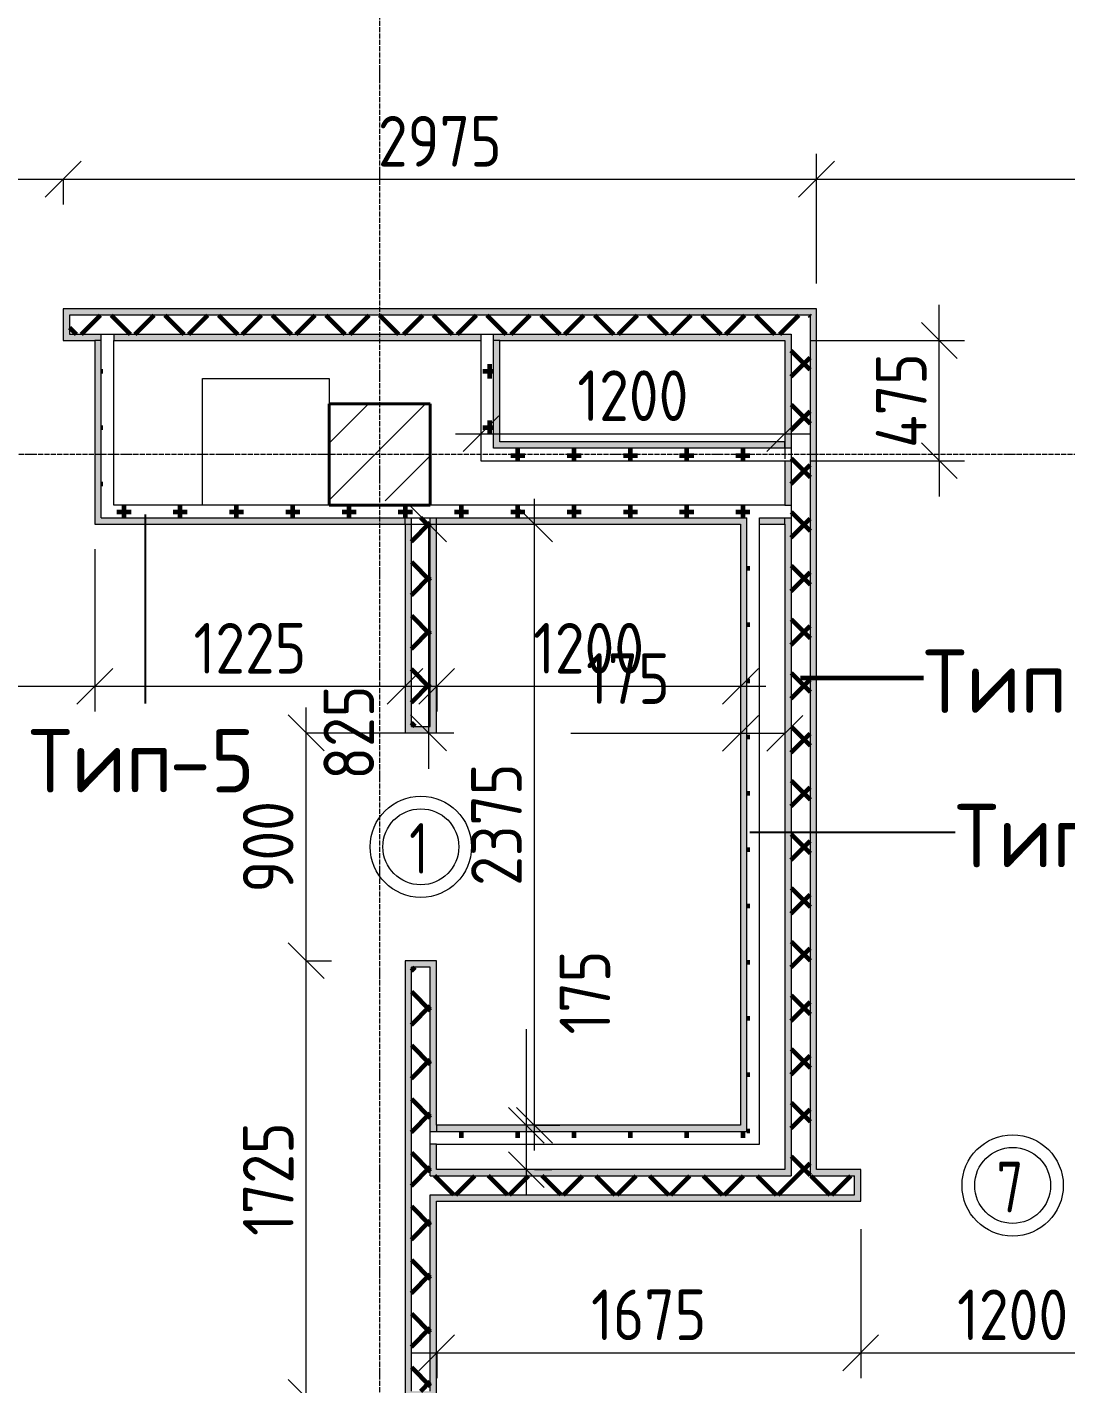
# Model space of a CAD drawing. Header units: millimetres. Extents: x -60946 to 138510, y -262288 to 24501.
# Drawn here: x 54217 to 58320, y -155264 to -149905 of the extents above; entities that cross this region are included whole.
import ezdxf

# ---------------------------------------------------------------- set-up
doc = ezdxf.new("R2010")
doc.units = ezdxf.units.MM
doc.linetypes.add('ADSK_Линия сетки', pattern=[25, 20, -2.5, 0, -2.5])
for name, color, linetype, lineweight in [('2)Тип-2', 3, 'Continuous', 60), ('2)Тип-5', 1, 'Continuous', 60), ('Марки дверей', 7, 'Continuous', 20), ('Несущие колонны', 7, 'Continuous', 18), ('Оси', 7, 'Continuous', 9), ('Перекрытие', 7, 'Continuous', 18), ('Размеры', 7, 'Continuous', 9), ('Стены внутренние', 7, 'Continuous', 18), ('Стены штриховка', 7, 'Continuous', 9)]:
    doc.layers.add(name, color=color, linetype=linetype, lineweight=lineweight)
doc.styles.add('GOST Common_3', font='', dxfattribs={"width": 0.9, "height": 200})
doc.styles.add('GOST Common_4', font='', dxfattribs={"height": 250})
doc.styles.add('GOST Common_B', font='', dxfattribs={"width": 0.8, "height": 200})
doc.styles.get('GOST Common_3').set_extended_font_data('GOST Common')
doc.styles.get('GOST Common_4').set_extended_font_data('GOST Common')
doc.styles.get('GOST Common_B').set_extended_font_data('GOST Common', bold=True)
doc.dimstyles.new('ADSK_Основной_2_0', dxfattribs={"dimscale": 304.8, "dimtxt": 201.142999, "dimasz": 0.463911, "dimexe": 0.328084, "dimexo": 0.328084, "dimgap": 0.164042, "dimtad": 1, "dimdec": 3, "dimrnd": 0.001, "dimdsep": 46, "dimtxsty": 'GOST Common_3', "dimblk1": 'OBLIQUE', "dimblk2": 'OBLIQUE', "dimsah": 1, "dimcen": 0.09, "dimdle": 0.328084, "dimazin": 2, "dimtfac": 1, "dimtdec": 4, "dimtix": 1, "dimtmove": 0, "dimatfit": 3, "dimfxl": 1, "dimtvp": 1, "dimtolj": 1, "dimtzin": 0, "dimlwd": 20, "dimlwe": 20, "dimarcsym": 2})
doc.dimstyles.new('ADSK_Основной_2_0_1', dxfattribs={"dimscale": 304.8, "dimtxt": 201.142999, "dimasz": 0.463911, "dimexe": 0.328084, "dimexo": 0.328084, "dimgap": 0.164042, "dimtad": 1, "dimdec": 3, "dimrnd": 0.001, "dimdsep": 46, "dimtxsty": 'GOST Common_3', "dimblk1": 'OBLIQUE', "dimblk2": 'OBLIQUE', "dimsah": 1, "dimcen": 0.09, "dimdle": 0.328084, "dimazin": 2, "dimtfac": 1, "dimtdec": 4, "dimtix": 1, "dimtmove": 1, "dimatfit": 3, "dimfxl": 1, "dimtvp": 1, "dimtolj": 1, "dimtzin": 0, "dimlwd": 20, "dimlwe": 20, "dimarcsym": 2})
doc.dimstyles.new('ADSK_Основной_2_0_2', dxfattribs={"dimscale": 304.8, "dimtxt": 201.142999, "dimasz": 0.463911, "dimexe": 0.328084, "dimexo": 0.328084, "dimgap": 0.164042, "dimtad": 1, "dimdec": 3, "dimrnd": 0.001, "dimdsep": 46, "dimtxsty": 'GOST Common_3', "dimblk1": 'OBLIQUE', "dimblk2": 'OBLIQUE', "dimsah": 1, "dimcen": 0.09, "dimdle": 0.328084, "dimazin": 2, "dimtfac": 1, "dimtdec": 4, "dimtix": 1, "dimtmove": 0, "dimatfit": 3, "dimfxl": 1, "dimtvp": 1, "dimtolj": 1, "dimtzin": 0, "dimlwd": 20, "dimlwe": 20, "dimarcsym": 2})
pattern_1 = [(45, (9.36, -150597.75), (-106.066, 106.066), []), (135, (9.36, -150597.75), (-106.066, -106.066), [])]
pattern_2 = [(0, (9.36, -150597.75), (111.125, 111.125), [55.562, -166.687]), (90, (37.14, -150625.53), (-111.125, 111.125), [55.562, -166.687])]

# ---------------------------------------------------------------- blocks, each defined once
blk = doc.blocks.new('ADSK_КолоннаЖБ_Прямоугольная - 400x400 мм-1807143-Кладочный план 3-го этажа')
at = {"layer": 'Несущие колонны', "lineweight": 40}
for p, q in [((-200, 200), (200, 200)), ((-200, -200), (-200, 200)), ((200, 200), (200, -200)), ((200, -200), (-200, -200))]:
    blk.add_line(p, q, dxfattribs=at)
blk = doc.blocks.new('_Oblique')
at = {"color": 0, "linetype": 'ByBlock', "lineweight": -2}
blk.add_line((-0.5, -0.5), (0.5, 0.5), dxfattribs=at)
blk = doc.blocks.new('*D5101')
at = {"layer": 'Defpoints', "color": 0, "transparency": 16777216}
for p in [(55219, -155317.8), (55319, -155317.8), (55219, -156317.8)]:
    blk.add_point(p, dxfattribs=at)
at = {"layer": 'Размеры', "color": 0, "lineweight": 20, "transparency": 16777216}
for p, q in [((55319, -156417.8), (55319, -155217.8)), ((55319, -155317.8), (55419, -155317.8)), ((55319, -156317.8), (55419, -156317.8))]:
    blk.add_line(p, q, dxfattribs=at)
at = {"layer": 'Размеры', "color": 0, "lineweight": 20, "transparency": 16777216, "xscale": 141.4, "yscale": 141.4, "zscale": 141.4}
for p, rotation in [((55319, -155317.8), 90), ((55319, -156317.8), 270)]:
    blk.add_blockref('_Oblique', p, dxfattribs=dict(at, rotation=rotation))
at = {"layer": 'Размеры', "color": 0, "lineweight": 9, "transparency": 16777216, "insert": (55169, -155817.8), "char_height": 200, "width": 560.473, "attachment_point": 5, "rotation": 90, "style": 'GOST Common_3'}
blk.add_mtext('\\A1;1000', dxfattribs=at)
blk = doc.blocks.new('*D5102')
at = {"layer": 'Defpoints', "color": 0, "transparency": 16777216}
for p in [(55219, -153592.8), (55319, -153592.8), (55219, -155317.8)]:
    blk.add_point(p, dxfattribs=at)
at = {"layer": 'Размеры', "color": 0, "lineweight": 20, "transparency": 16777216}
for p, q in [((55319, -155417.8), (55319, -153492.8)), ((55319, -153592.8), (55419, -153592.8)), ((55319, -155317.8), (55419, -155317.8))]:
    blk.add_line(p, q, dxfattribs=at)
at = {"layer": 'Размеры', "color": 0, "lineweight": 20, "transparency": 16777216, "xscale": 141.4, "yscale": 141.4, "zscale": 141.4}
for p, rotation in [((55319, -153592.8), 90), ((55319, -155317.8), 270)]:
    blk.add_blockref('_Oblique', p, dxfattribs=dict(at, rotation=rotation))
at = {"layer": 'Размеры', "color": 0, "lineweight": 9, "transparency": 16777216, "insert": (55169, -154455.3), "char_height": 200, "width": 560.473, "attachment_point": 5, "rotation": 90, "style": 'GOST Common_3'}
blk.add_mtext('\\A1;1725', dxfattribs=at)
blk = doc.blocks.new('*D5103')
at = {"layer": 'Defpoints', "color": 0, "transparency": 16777216}
for p in [(55219, -152692.8), (55319, -152692.8), (55219, -153592.8)]:
    blk.add_point(p, dxfattribs=at)
at = {"layer": 'Размеры', "color": 0, "lineweight": 20, "transparency": 16777216}
for p, q in [((55319, -153692.8), (55319, -152592.8)), ((55319, -152692.8), (55419, -152692.8)), ((55319, -153592.8), (55419, -153592.8))]:
    blk.add_line(p, q, dxfattribs=at)
at = {"layer": 'Размеры', "color": 0, "lineweight": 20, "transparency": 16777216, "xscale": 141.4, "yscale": 141.4, "zscale": 141.4}
for p, rotation in [((55319, -152692.8), 90), ((55319, -153592.8), 270)]:
    blk.add_blockref('_Oblique', p, dxfattribs=dict(at, rotation=rotation))
at = {"layer": 'Размеры', "color": 0, "lineweight": 9, "transparency": 16777216, "insert": (55169, -153142.8), "char_height": 200, "width": 454.106, "attachment_point": 5, "rotation": 90, "style": 'GOST Common_3'}
blk.add_mtext('\\A1;900', dxfattribs=at)
blk = doc.blocks.new('*D5104')
at = {"layer": 'Defpoints', "color": 0, "transparency": 16777216}
for p in [(55219, -151867.8), (55802.3, -151867.8), (55219, -152692.8)]:
    blk.add_point(p, dxfattribs=at)
at = {"layer": 'Размеры', "color": 0, "lineweight": 20, "transparency": 16777216}
for p, q in [((55319, -151867.8), (55902.3, -151867.8)), ((55802.3, -151867.8), (55802.3, -152792.8)), ((55319, -152692.8), (55902.3, -152692.8)), ((55802.3, -152692.8), (55802.3, -152834.2))]:
    blk.add_line(p, q, dxfattribs=at)
at = {"layer": 'Размеры', "color": 0, "lineweight": 20, "transparency": 16777216, "xscale": 141.4, "yscale": 141.4, "zscale": 141.4}
for p, rotation in [((55802.3, -151867.8), 90), ((55802.3, -152692.8), 270)]:
    blk.add_blockref('_Oblique', p, dxfattribs=dict(at, rotation=rotation))
at = {"layer": 'Размеры', "color": 0, "lineweight": 9, "transparency": 16777216, "insert": (55387.5, -152877.9), "char_height": 200, "width": 454.106, "attachment_point": 1, "rotation": 90, "line_spacing_factor": 1.022761, "style": 'GOST Common_3'}
blk.add_mtext('\\A1;825', dxfattribs=at)
blk = doc.blocks.new('*D5685')
at = {"layer": 'Defpoints', "color": 0, "transparency": 16777216}
for p in [(53159.4, -150406), (54359.4, -150406), (54359.4, -150505.9)]:
    blk.add_point(p, dxfattribs=at)
at = {"layer": 'Размеры', "color": 0, "lineweight": 20, "transparency": 16777216}
for p, q in [((53059.4, -150505.9), (54459.4, -150505.9)), ((53159.4, -150506), (53159.4, -150605.9)), ((54359.4, -150506), (54359.4, -150605.9))]:
    blk.add_line(p, q, dxfattribs=at)
at = {"layer": 'Размеры', "color": 0, "lineweight": 20, "transparency": 16777216, "xscale": 141.4, "yscale": 141.4, "zscale": 141.4, "rotation": 180}
blk.add_blockref('_Oblique', (53159.4, -150505.9), dxfattribs=at)
at = {"layer": 'Размеры', "color": 0, "lineweight": 20, "transparency": 16777216, "xscale": 141.4, "yscale": 141.4, "zscale": 141.4}
blk.add_blockref('_Oblique', (54359.4, -150505.9), dxfattribs=at)
at = {"layer": 'Размеры', "color": 0, "lineweight": 9, "transparency": 16777216, "insert": (53759.4, -150355.9), "char_height": 200, "width": 560.473, "attachment_point": 5, "style": 'GOST Common_3'}
blk.add_mtext('\\A1;1200', dxfattribs=at)
blk = doc.blocks.new('*D5686')
at = {"layer": 'Defpoints', "color": 0, "transparency": 16777216}
for p in [(54359.4, -150406), (57334.4, -150505.9), (57334.4, -151017.8)]:
    blk.add_point(p, dxfattribs=at)
at = {"layer": 'Размеры', "color": 0, "lineweight": 20, "transparency": 16777216}
for p, q in [((57334.4, -150917.8), (57334.4, -150405.9)), ((54259.4, -150505.9), (57434.4, -150505.9)), ((54359.4, -150506), (54359.4, -150605.9))]:
    blk.add_line(p, q, dxfattribs=at)
at = {"layer": 'Размеры', "color": 0, "lineweight": 20, "transparency": 16777216, "xscale": 141.4, "yscale": 141.4, "zscale": 141.4, "rotation": 180}
blk.add_blockref('_Oblique', (54359.4, -150505.9), dxfattribs=at)
at = {"layer": 'Размеры', "color": 0, "lineweight": 20, "transparency": 16777216, "xscale": 141.4, "yscale": 141.4, "zscale": 141.4}
blk.add_blockref('_Oblique', (57334.4, -150505.9), dxfattribs=at)
at = {"layer": 'Размеры', "color": 0, "lineweight": 9, "transparency": 16777216, "insert": (55846.9, -150355.9), "char_height": 200, "width": 605.475, "attachment_point": 5, "style": 'GOST Common_3'}
blk.add_mtext('\\A1;2975', dxfattribs=at)
blk = doc.blocks.new('*D5687')
at = {"layer": 'Defpoints', "color": 0, "transparency": 16777216}
for p in [(61559.4, -150406), (61559.4, -150505.9), (57334.4, -151017.8)]:
    blk.add_point(p, dxfattribs=at)
at = {"layer": 'Размеры', "color": 0, "lineweight": 20, "transparency": 16777216}
for p, q in [((57334.4, -150917.8), (57334.4, -150405.9)), ((57234.4, -150505.9), (61659.4, -150505.9)), ((61559.4, -150506), (61559.4, -150605.9))]:
    blk.add_line(p, q, dxfattribs=at)
at = {"layer": 'Размеры', "color": 0, "lineweight": 20, "transparency": 16777216, "xscale": 141.4, "yscale": 141.4, "zscale": 141.4, "rotation": 180}
blk.add_blockref('_Oblique', (57334.4, -150505.9), dxfattribs=at)
at = {"layer": 'Размеры', "color": 0, "lineweight": 20, "transparency": 16777216, "xscale": 141.4, "yscale": 141.4, "zscale": 141.4}
blk.add_blockref('_Oblique', (61559.4, -150505.9), dxfattribs=at)
at = {"layer": 'Размеры', "color": 0, "lineweight": 9, "transparency": 16777216, "insert": (59446.9, -150355.9), "char_height": 200, "width": 625.93, "attachment_point": 5, "style": 'GOST Common_3'}
blk.add_mtext('\\A1;4225', dxfattribs=at)
blk = doc.blocks.new('*D5434')
at = {"layer": 'Defpoints', "color": 0, "transparency": 16777216}
for p in [(57509.4, -154552.8), (55834.4, -155041.4), (57509.4, -155141.4)]:
    blk.add_point(p, dxfattribs=at)
at = {"layer": 'Размеры', "color": 0, "lineweight": 20, "transparency": 16777216}
for p, q in [((57509.4, -154652.8), (57509.4, -155241.4)), ((55734.4, -155141.4), (57609.4, -155141.4)), ((55834.4, -155141.4), (55834.4, -155241.4))]:
    blk.add_line(p, q, dxfattribs=at)
at = {"layer": 'Размеры', "color": 0, "lineweight": 20, "transparency": 16777216, "xscale": 141.4, "yscale": 141.4, "zscale": 141.4, "rotation": 180}
blk.add_blockref('_Oblique', (55834.4, -155141.4), dxfattribs=at)
at = {"layer": 'Размеры', "color": 0, "lineweight": 20, "transparency": 16777216, "xscale": 141.4, "yscale": 141.4, "zscale": 141.4}
blk.add_blockref('_Oblique', (57509.4, -155141.4), dxfattribs=at)
at = {"layer": 'Размеры', "color": 0, "lineweight": 9, "transparency": 16777216, "insert": (56671.9, -154991.4), "char_height": 200, "width": 560.473, "attachment_point": 5, "style": 'GOST Common_3'}
blk.add_mtext('\\A1;1675', dxfattribs=at)
blk = doc.blocks.new('*D5435')
at = {"layer": 'Defpoints', "color": 0, "transparency": 16777216}
for p in [(57509.4, -154552.8), (58709.4, -154552.8), (58709.4, -155141.4)]:
    blk.add_point(p, dxfattribs=at)
at = {"layer": 'Размеры', "color": 0, "lineweight": 20, "transparency": 16777216}
for p, q in [((57509.4, -154652.8), (57509.4, -155241.4)), ((58709.4, -154652.8), (58709.4, -155241.4)), ((57409.4, -155141.4), (58809.4, -155141.4))]:
    blk.add_line(p, q, dxfattribs=at)
at = {"layer": 'Размеры', "color": 0, "lineweight": 20, "transparency": 16777216, "xscale": 141.4, "yscale": 141.4, "zscale": 141.4, "rotation": 180}
blk.add_blockref('_Oblique', (57509.4, -155141.4), dxfattribs=at)
at = {"layer": 'Размеры', "color": 0, "lineweight": 20, "transparency": 16777216, "xscale": 141.4, "yscale": 141.4, "zscale": 141.4}
blk.add_blockref('_Oblique', (58709.4, -155141.4), dxfattribs=at)
at = {"layer": 'Размеры', "color": 0, "lineweight": 9, "transparency": 16777216, "insert": (58109.4, -154991.4), "char_height": 200, "width": 560.473, "attachment_point": 5, "style": 'GOST Common_3'}
blk.add_mtext('\\A1;1200', dxfattribs=at)
blk = doc.blocks.new('*D5437')
at = {"layer": 'Defpoints', "color": 0, "transparency": 16777216}
for p in [(55834.4, -152408.6), (57034.4, -152408.6), (57034.4, -152508.6)]:
    blk.add_point(p, dxfattribs=at)
at = {"layer": 'Размеры', "color": 0, "lineweight": 20, "transparency": 16777216}
for p, q in [((55734.4, -152508.6), (57134.4, -152508.6)), ((55834.4, -152508.6), (55834.4, -152608.6)), ((57034.4, -152508.6), (57034.4, -152608.6))]:
    blk.add_line(p, q, dxfattribs=at)
at = {"layer": 'Размеры', "color": 0, "lineweight": 20, "transparency": 16777216, "xscale": 141.4, "yscale": 141.4, "zscale": 141.4, "rotation": 180}
blk.add_blockref('_Oblique', (55834.4, -152508.6), dxfattribs=at)
at = {"layer": 'Размеры', "color": 0, "lineweight": 20, "transparency": 16777216, "xscale": 141.4, "yscale": 141.4, "zscale": 141.4}
blk.add_blockref('_Oblique', (57034.4, -152508.6), dxfattribs=at)
at = {"layer": 'Размеры', "color": 0, "lineweight": 9, "transparency": 16777216, "insert": (56434.4, -152358.6), "char_height": 200, "width": 560.473, "attachment_point": 5, "style": 'GOST Common_3'}
blk.add_mtext('\\A1;1200', dxfattribs=at)
blk = doc.blocks.new('*D5438')
at = {"layer": 'Defpoints', "color": 0, "transparency": 16777216}
for p in [(57034.4, -152408.6), (57209.4, -152408.6), (57209.4, -152695)]:
    blk.add_point(p, dxfattribs=at)
at = {"layer": 'Размеры', "color": 0, "lineweight": 20, "transparency": 16777216}
for p, q in [((57034.4, -152508.6), (57034.4, -152795)), ((57209.4, -152508.6), (57209.4, -152795)), ((57034.4, -152695), (56364.4, -152695)), ((57209.4, -152695), (56934.4, -152695))]:
    blk.add_line(p, q, dxfattribs=at)
at = {"layer": 'Размеры', "color": 0, "lineweight": 20, "transparency": 16777216, "xscale": 141.4, "yscale": 141.4, "zscale": 141.4, "rotation": 180}
blk.add_blockref('_Oblique', (57034.4, -152695), dxfattribs=at)
at = {"layer": 'Размеры', "color": 0, "lineweight": 20, "transparency": 16777216, "xscale": 141.4, "yscale": 141.4, "zscale": 141.4}
blk.add_blockref('_Oblique', (57209.4, -152695), dxfattribs=at)
at = {"layer": 'Размеры', "color": 0, "lineweight": 9, "transparency": 16777216, "insert": (56424.1, -152378.3), "char_height": 200, "width": 409.104, "attachment_point": 1, "line_spacing_factor": 1.022761, "style": 'GOST Common_3'}
blk.add_mtext('\\A1;175', dxfattribs=at)
blk = doc.blocks.new('*D5439')
at = {"layer": 'Defpoints', "color": 0, "transparency": 16777216}
for p in [(56120.6, -154242.8), (56188.8, -154242.8), (56120.6, -154417.8)]:
    blk.add_point(p, dxfattribs=at)
at = {"layer": 'Размеры', "color": 0, "lineweight": 20, "transparency": 16777216}
for p, q in [((56188.8, -154242.8), (56188.8, -153862.7)), ((56188.8, -154517.8), (56188.8, -154242.8)), ((56220.6, -154242.8), (56288.8, -154242.8)), ((56220.6, -154417.8), (56288.8, -154417.8))]:
    blk.add_line(p, q, dxfattribs=at)
at = {"layer": 'Размеры', "color": 0, "lineweight": 20, "transparency": 16777216, "xscale": 141.4, "yscale": 141.4, "zscale": 141.4}
for p, rotation in [((56188.8, -154242.8), 90), ((56188.8, -154417.8), 270)]:
    blk.add_blockref('_Oblique', p, dxfattribs=dict(at, rotation=rotation))
at = {"layer": 'Размеры', "color": 0, "lineweight": 9, "transparency": 16777216, "insert": (56319.7, -153884), "char_height": 200, "width": 409.104, "attachment_point": 1, "rotation": 90, "line_spacing_factor": 1.022761, "style": 'GOST Common_3'}
blk.add_mtext('\\A1;175', dxfattribs=at)
blk = doc.blocks.new('*D5440')
at = {"layer": 'Defpoints', "color": 0, "transparency": 16777216}
for p in [(56120.6, -151867.8), (56220.6, -151867.8), (56120.6, -154242.8)]:
    blk.add_point(p, dxfattribs=at)
at = {"layer": 'Размеры', "color": 0, "lineweight": 20, "transparency": 16777216}
for p, q in [((56220.6, -154342.8), (56220.6, -151767.8)), ((56220.6, -151867.8), (56320.6, -151867.8)), ((56220.6, -154242.8), (56320.6, -154242.8))]:
    blk.add_line(p, q, dxfattribs=at)
at = {"layer": 'Размеры', "color": 0, "lineweight": 20, "transparency": 16777216, "xscale": 141.4, "yscale": 141.4, "zscale": 141.4}
for p, rotation in [((56220.6, -151867.8), 90), ((56220.6, -154242.8), 270)]:
    blk.add_blockref('_Oblique', p, dxfattribs=dict(at, rotation=rotation))
at = {"layer": 'Размеры', "color": 0, "lineweight": 9, "transparency": 16777216, "insert": (56070.6, -153055.3), "char_height": 200, "width": 605.475, "attachment_point": 5, "rotation": 90, "style": 'GOST Common_3'}
blk.add_mtext('\\A1;2375', dxfattribs=at)
blk = doc.blocks.new('*D5441')
at = {"layer": 'Defpoints', "color": 0, "transparency": 16777216}
for p in [(56009.4, -151411), (57209.4, -151411), (57209.4, -151511)]:
    blk.add_point(p, dxfattribs=at)
at = {"layer": 'Размеры', "color": 0, "lineweight": 20, "transparency": 16777216}
for p, q in [((55909.4, -151511), (57309.4, -151511)), ((56009.4, -151511), (56009.4, -151611)), ((57209.4, -151511), (57209.4, -151611))]:
    blk.add_line(p, q, dxfattribs=at)
at = {"layer": 'Размеры', "color": 0, "lineweight": 20, "transparency": 16777216, "xscale": 141.4, "yscale": 141.4, "zscale": 141.4, "rotation": 180}
blk.add_blockref('_Oblique', (56009.4, -151511), dxfattribs=at)
at = {"layer": 'Размеры', "color": 0, "lineweight": 20, "transparency": 16777216, "xscale": 141.4, "yscale": 141.4, "zscale": 141.4}
blk.add_blockref('_Oblique', (57209.4, -151511), dxfattribs=at)
at = {"layer": 'Размеры', "color": 0, "lineweight": 9, "transparency": 16777216, "insert": (56609.4, -151361), "char_height": 200, "width": 560.473, "attachment_point": 5, "style": 'GOST Common_3'}
blk.add_mtext('\\A1;1200', dxfattribs=at)
blk = doc.blocks.new('*D5442')
at = {"layer": 'Defpoints', "color": 0, "transparency": 16777216}
for p in [(57209.4, -151142.8), (57819.4, -151142.8), (57209.4, -151617.8)]:
    blk.add_point(p, dxfattribs=at)
at = {"layer": 'Размеры', "color": 0, "lineweight": 20, "transparency": 16777216}
for p, q in [((57819.4, -151142.8), (57819.4, -151001.4)), ((57309.4, -151142.8), (57919.4, -151142.8)), ((57819.4, -151617.8), (57819.4, -151142.8)), ((57309.4, -151617.8), (57919.4, -151617.8)), ((57819.4, -151617.8), (57819.4, -151759.2))]:
    blk.add_line(p, q, dxfattribs=at)
at = {"layer": 'Размеры', "color": 0, "lineweight": 20, "transparency": 16777216, "xscale": 141.4, "yscale": 141.4, "zscale": 141.4}
for p, rotation in [((57819.4, -151142.8), 270), ((57819.4, -151617.8), 90)]:
    blk.add_blockref('_Oblique', p, dxfattribs=dict(at, rotation=rotation))
at = {"layer": 'Размеры', "color": 0, "lineweight": 9, "transparency": 16777216, "insert": (57669.4, -151380.3), "char_height": 200, "width": 474.561, "attachment_point": 5, "rotation": 90, "style": 'GOST Common_3'}
blk.add_mtext('\\A1;475', dxfattribs=at)
blk = doc.blocks.new('*D5444')
at = {"layer": 'Defpoints', "color": 0, "transparency": 16777216}
for p in [(53034.4, -151867.8), (54484.4, -151867.8), (54484.4, -152508.6)]:
    blk.add_point(p, dxfattribs=at)
at = {"layer": 'Размеры', "color": 0, "lineweight": 20, "transparency": 16777216}
for p, q in [((53034.4, -151967.8), (53034.4, -152608.6)), ((54484.4, -151967.8), (54484.4, -152608.6)), ((52934.4, -152508.6), (54584.4, -152508.6))]:
    blk.add_line(p, q, dxfattribs=at)
at = {"layer": 'Размеры', "color": 0, "lineweight": 20, "transparency": 16777216, "xscale": 141.4, "yscale": 141.4, "zscale": 141.4, "rotation": 180}
blk.add_blockref('_Oblique', (53034.4, -152508.6), dxfattribs=at)
at = {"layer": 'Размеры', "color": 0, "lineweight": 20, "transparency": 16777216, "xscale": 141.4, "yscale": 141.4, "zscale": 141.4}
blk.add_blockref('_Oblique', (54484.4, -152508.6), dxfattribs=at)
at = {"layer": 'Размеры', "color": 0, "lineweight": 9, "transparency": 16777216, "insert": (53759.4, -152358.6), "char_height": 200, "width": 580.928, "attachment_point": 5, "style": 'GOST Common_3'}
blk.add_mtext('\\A1;1450', dxfattribs=at)
blk = doc.blocks.new('*D5445')
at = {"layer": 'Defpoints', "color": 0, "transparency": 16777216}
for p in [(54484.4, -151867.8), (55709.4, -152408.6), (55709.4, -152508.6)]:
    blk.add_point(p, dxfattribs=at)
at = {"layer": 'Размеры', "color": 0, "lineweight": 20, "transparency": 16777216}
for p, q in [((54484.4, -151967.8), (54484.4, -152608.6)), ((54384.4, -152508.6), (55809.4, -152508.6)), ((55709.4, -152508.6), (55709.4, -152608.6))]:
    blk.add_line(p, q, dxfattribs=at)
at = {"layer": 'Размеры', "color": 0, "lineweight": 20, "transparency": 16777216, "xscale": 141.4, "yscale": 141.4, "zscale": 141.4, "rotation": 180}
blk.add_blockref('_Oblique', (54484.4, -152508.6), dxfattribs=at)
at = {"layer": 'Размеры', "color": 0, "lineweight": 20, "transparency": 16777216, "xscale": 141.4, "yscale": 141.4, "zscale": 141.4}
blk.add_blockref('_Oblique', (55709.4, -152508.6), dxfattribs=at)
at = {"layer": 'Размеры', "color": 0, "lineweight": 9, "transparency": 16777216, "insert": (55096.9, -152358.6), "char_height": 200, "width": 560.473, "attachment_point": 5, "style": 'GOST Common_3'}
blk.add_mtext('\\A1;1225', dxfattribs=at)
blk = doc.blocks.new('М_двери1 - Марка экземпляра 2-3719212-Кладочный план 3-го этажа')
at = {"layer": 'Марки дверей'}
for radius in [2, 1.5]:
    blk.add_circle((0, 0), radius, dxfattribs=at)

msp = doc.modelspace()

# ---------------------------------------------------------------- hatches: boundary and pattern name
at = {"layer": '2)Тип-2'}
h = msp.add_hatch(color=256, dxfattribs=at)
h.paths.add_polyline_path([(44259.3615, -151042.7816), (50709.3615, -151042.7816), (50709.3615, -151017.7816), (44259.3615, -151017.7816)])
h.paths.add_polyline_path([(57334.3615, -151042.7816), (57334.3615, -151017.7816), (54384.3615, -151017.7816), (54384.3615, -151042.7816), (57309.3615, -151042.7816)])
h.paths.add_polyline_path([(51959.3615, -151042.7816), (53134.3615, -151042.7816), (53134.3615, -151017.7816), (51959.3615, -151017.7816)])
h = msp.add_hatch(dxfattribs=at)
h.set_pattern_fill('FP_4', color=256, style=0, pattern_type=2)
h.set_pattern_definition(pattern_1)
h.paths.add_polyline_path([(44309.3615, -151117.7816), (50709.3615, -151117.7816), (50709.3615, -151042.7816), (44259.3615, -151042.7816), (44259.3615, -151117.7816)])
h.paths.add_polyline_path([(54384.3615, -151117.7816), (57309.3615, -151117.7816), (57309.3615, -151042.7816), (54384.3615, -151042.7816)])
h.paths.add_polyline_path([(51959.3615, -151117.7816), (53134.3615, -151117.7816), (53134.3615, -151042.7816), (51959.3615, -151042.7816)])
h = msp.add_hatch(color=256, dxfattribs=at)
h.paths.add_polyline_path([(50534.3615, -151142.7816), (50534.3615, -151117.7816), (48409.3615, -151117.7816), (48409.3615, -151142.7816), (49294.3706, -151142.7816)])
h.paths.add_polyline_path([(57234.3615, -151142.7816), (57234.3615, -151117.7816), (56059.3615, -151117.7816), (56059.3615, -151142.7816), (57209.3615, -151142.7816)])
h.paths.add_polyline_path([(50734.3615, -151142.7816), (50734.3615, -151017.7816), (50709.3615, -151017.7816), (50709.3615, -151117.7816), (50584.3615, -151117.7816), (50584.3615, -151142.7816), (50609.3615, -151142.7816)])
h.paths.add_polyline_path([(44309.3615, -151142.7816), (48359.3615, -151142.7816), (48359.3615, -151117.7816), (44309.3615, -151117.7816)])
h.paths.add_polyline_path([(54509.3615, -151142.7816), (54509.3615, -151117.7816), (54384.3615, -151117.7816), (54384.3615, -151017.7816), (54359.3615, -151017.7816), (54359.3615, -151142.7816), (54484.3615, -151142.7816)])
h.paths.add_polyline_path([(52959.3615, -151142.7816), (52959.3615, -151117.7816), (52134.3615, -151117.7816), (52134.3615, -151142.7816)])
h.paths.add_polyline_path([(56009.3615, -151142.7816), (56009.3615, -151117.7816), (54559.3615, -151117.7816), (54559.3615, -151142.7816)])
h.paths.add_polyline_path([(53159.3615, -151142.7816), (53159.3615, -151017.7816), (53134.3615, -151017.7816), (53134.3615, -151117.7816), (53009.3615, -151117.7816), (53009.3615, -151142.7816), (53034.3615, -151142.7816)])
h.paths.add_polyline_path([(51934.3615, -151142.7816), (52084.3615, -151142.7816), (52084.3615, -151117.7816), (51959.3615, -151117.7816), (51959.3615, -151017.7816), (51934.3615, -151017.7816)])
msp.add_hatch(color=256, dxfattribs=at).paths.add_polyline_path([(57334.3615, -154417.7816), (57334.3615, -151042.7816), (57309.3615, -151042.7816), (57309.3615, -154417.7816)])
h = msp.add_hatch(dxfattribs=at)
h.set_pattern_fill('FP_4', color=256, style=0, pattern_type=2)
h.set_pattern_definition(pattern_1)
h.paths.add_polyline_path([(57309.3615, -154442.7816), (57309.3615, -151117.7816), (57234.3615, -151117.7816), (57234.3615, -154442.7816)])
h = msp.add_hatch(color=256, dxfattribs=at)
h.paths.add_polyline_path([(57234.3615, -154417.7816), (57234.3615, -151842.7816), (57209.3615, -151842.7816), (57209.3615, -154417.7816)])
h.paths.add_polyline_path([(57234.3615, -151792.7816), (57234.3615, -151617.7816), (57209.3615, -151617.7816), (57209.3615, -151792.7816)])
h.paths.add_polyline_path([(57234.3615, -151567.7816), (57234.3615, -151142.7816), (57209.3615, -151142.7816), (57209.3615, -151567.7816)])
h = msp.add_hatch(color=256, dxfattribs=at)
h.paths.add_polyline_path([(55834.3615, -157542.7816), (55834.3615, -156317.7816), (55709.3615, -156317.7816), (55709.3615, -156342.7816), (55809.3615, -156342.7816), (55809.3615, -157542.7816)])
h.paths.add_polyline_path([(55834.3615, -155317.7816), (55834.3615, -154517.7816), (55809.3615, -154517.7816), (55809.3615, -155292.7816), (55709.3615, -155292.7816), (55709.3615, -155317.7816)])
h.paths.add_polyline_path([(55834.3615, -154442.7816), (55834.3615, -154317.7816), (55809.3615, -154317.7816), (55809.3615, -154442.7816)])
h.paths.add_polyline_path([(55834.3615, -154267.7816), (55834.3615, -153592.7816), (55709.3615, -153592.7816), (55709.3615, -153617.7816), (55809.3615, -153617.7816), (55809.3615, -154267.7816)])
h.paths.add_polyline_path([(55834.3615, -152692.7816), (55834.3615, -151842.7816), (55809.3615, -151842.7816), (55809.3615, -152667.7816), (55709.3615, -152667.7816), (55709.3615, -152692.7816)])
h = msp.add_hatch(color=256, dxfattribs=at)
h.paths.add_polyline_path([(55734.3615, -157542.7816), (55734.3615, -156342.7816), (55709.3615, -156342.7816), (55709.3615, -157542.7816)])
h.paths.add_polyline_path([(55734.3615, -155292.7816), (55734.3615, -153617.7816), (55709.3615, -153617.7816), (55709.3615, -155292.7816)])
h.paths.add_polyline_path([(55734.3615, -152667.7816), (55734.3615, -151842.7816), (55709.3615, -151842.7816), (55709.3615, -152667.7816)])
h = msp.add_hatch(dxfattribs=at)
h.set_pattern_fill('FP_4', color=256, style=0, pattern_type=2)
h.set_pattern_definition(pattern_1)
h.paths.add_polyline_path([(55809.3615, -157542.7816), (55809.3615, -156342.7816), (55734.3615, -156342.7816), (55734.3615, -157542.7816)])
h.paths.add_polyline_path([(55734.3615, -155292.7816), (55809.3615, -155292.7816), (55809.3615, -153617.7816), (55734.3615, -153617.7816), (55734.3615, -154499.7291)])
h.paths.add_polyline_path([(55734.3615, -152667.7816), (55809.3615, -152667.7816), (55809.3615, -151842.7816), (55734.3615, -151842.7816), (55734.3615, -151867.7816)])
h = msp.add_hatch(dxfattribs=at)
h.set_pattern_fill('FP_4', color=256, style=0, pattern_type=2)
h.set_pattern_definition(pattern_1)
h.paths.add_polyline_path([(60249.0356, -154517.7816), (61559.3615, -154517.7816), (61559.3615, -154442.7816), (58734.3615, -154442.7816), (58734.3615, -154517.7816)])
h.paths.add_polyline_path([(55834.3615, -154517.7816), (57484.3615, -154517.7816), (57484.3615, -154442.7816), (55809.3615, -154442.7816), (55809.3615, -154517.7816)])
h = msp.add_hatch(color=256, dxfattribs=at)
h.paths.add_polyline_path([(55834.3615, -154542.7816), (57509.3615, -154542.7816), (57509.3615, -154417.7816), (57484.3615, -154417.7816), (57484.3615, -154517.7816), (55834.3615, -154517.7816)])
h.paths.add_polyline_path([(61559.3615, -154542.7816), (61559.3615, -154517.7816), (58734.3615, -154517.7816), (58734.3615, -154417.7816), (58709.3615, -154417.7816), (58709.3615, -154542.7816), (60249.0356, -154542.7816)])
h = msp.add_hatch(color=256, dxfattribs=at)
h.paths.add_polyline_path([(58734.3615, -154442.7816), (61559.3615, -154442.7816), (61559.3615, -154417.7816), (58734.3615, -154417.7816)])
h.paths.add_polyline_path([(55834.3615, -154442.7816), (57234.3615, -154442.7816), (57234.3615, -154417.7816), (55834.3615, -154417.7816)])
h.paths.add_polyline_path([(57484.3615, -154442.7816), (57484.3615, -154417.7816), (57309.3615, -154417.7816), (57309.3615, -154442.7816)])
at = {"layer": '2)Тип-5', "true_color": 0xd50000}
h = msp.add_hatch(dxfattribs=at)
h.set_pattern_fill('FP_7', color=12, style=0, pattern_type=2)
h.set_pattern_definition(pattern_2)
h.paths.add_polyline_path([(54559.3615, -151792.7816), (54559.3615, -151117.7816), (54509.3615, -151117.7816), (54509.3615, -151792.7816)])
h = msp.add_hatch(dxfattribs=at)
h.set_pattern_fill('FP_7', color=12, style=0, pattern_type=2)
h.set_pattern_definition(pattern_2)
h.paths.add_polyline_path([(56009.3615, -151617.7816), (56059.3615, -151617.7816), (56059.3615, -151117.7816), (56009.3615, -151117.7816), (56009.3615, -151142.7816)])
for points in [[(54509.3615, -151842.7816), (54509.3615, -151142.7816), (54484.3615, -151142.7816), (54484.3615, -151842.7816)], [(56084.3615, -151567.7816), (56084.3615, -151142.7816), (56059.3615, -151142.7816), (56059.3615, -151567.7816)], [(56084.3615, -151567.7816), (57209.3615, -151567.7816), (57209.3615, -151542.7816), (56084.3615, -151542.7816)], [(57034.3615, -154267.7816), (57059.3615, -154267.7816), (57059.3615, -151867.7816), (57034.3615, -151867.7816), (57034.3615, -154242.7816)], [(55834.3615, -154267.7816), (57034.3615, -154267.7816), (57034.3615, -154242.7816), (55834.3615, -154242.7816)]]:
    msp.add_hatch(color=12, dxfattribs=at).paths.add_polyline_path(points)
h = msp.add_hatch(dxfattribs=at)
h.set_pattern_fill('FP_7', color=12, style=0, pattern_type=2)
h.set_pattern_definition(pattern_2)
h.paths.add_polyline_path([(57234.3615, -151617.7816), (57234.3615, -151567.7816), (56059.3615, -151567.7816), (56059.3615, -151617.7816), (57209.3615, -151617.7816)])
h = msp.add_hatch(dxfattribs=at)
h.set_pattern_fill('FP_7', color=12, style=0, pattern_type=2)
h.set_pattern_definition(pattern_2)
h.paths.add_polyline_path([(57059.3615, -151842.7816), (57234.3615, -151842.7816), (57234.3615, -151792.7816), (54509.3615, -151792.7816), (54509.3615, -151842.7816), (55834.3615, -151842.7816)])
h = msp.add_hatch(color=12, dxfattribs=at)
h.paths.add_polyline_path([(57119.1313, -151867.7816), (57209.3615, -151867.7816), (57209.3615, -151842.7816), (57109.3615, -151842.7816), (57109.3615, -151867.7816)])
h.paths.add_polyline_path([(55554.1792, -151867.7816), (55709.3615, -151867.7816), (55709.3615, -151842.7816), (54484.3615, -151842.7816), (54484.3615, -151867.7816)])
h.paths.add_polyline_path([(57059.3615, -151867.7816), (57059.3615, -151842.7816), (55834.3615, -151842.7816), (55834.3615, -151867.7816), (57034.3615, -151867.7816)])
h = msp.add_hatch(dxfattribs=at)
h.set_pattern_fill('FP_7', color=12, style=0, pattern_type=2)
h.set_pattern_definition(pattern_2)
h.paths.add_polyline_path([(57109.3615, -154317.7816), (57109.3615, -151842.7816), (57059.3615, -151842.7816), (57059.3615, -154317.7816)])
h = msp.add_hatch(dxfattribs=at)
h.set_pattern_fill('FP_7', color=12, style=0, pattern_type=2)
h.set_pattern_definition(pattern_2)
h.paths.add_polyline_path([(55809.3615, -154317.7816), (57059.3615, -154317.7816), (57059.3615, -154267.7816), (55809.3615, -154267.7816)])
at = {"layer": 'Несущие колонны', "lineweight": 9}
h = msp.add_hatch(dxfattribs=at)
h.set_pattern_fill('FP_1', color=256, style=0, pattern_type=2)
h.set_pattern_definition([(45, (9.36, -150597.75), (-224.5064, 224.5064), []), (45, (233.87, -150597.75), (-224.5064, 224.5064), [396.875, -79.375, 3.353, -76.022])])
h.paths.add_polyline_path([(55554.1792, -151792.7816), (55809.3615, -151792.7816), (55809.3615, -151392.7816), (55409.3615, -151392.7816), (55409.3615, -151792.7816)])

# ---------------------------------------------------------------- linework, layer by layer
at = {"layer": '2)Тип-2'}
msp.add_line((57271.8615, -152474.8186), (57757.0189, -152474.8186), dxfattribs=at)
at = {"layer": '2)Тип-5', "lineweight": 25}
for p, q in [((54683.6543, -151830.2816), (54683.6543, -152577.362)), ((57071.8615, -153084.7471), (57882.5189, -153084.7471))]:
    msp.add_line(p, q, dxfattribs=at)
at = {"layer": 'Несущие колонны', "lineweight": 9}
for p, q in [((55809.3615, -151392.7816), (55409.3615, -151392.7816)), ((55409.3615, -151392.7816), (55409.3615, -151792.7816)), ((55809.3615, -151792.7816), (55809.3615, -151392.7816)), ((55409.3615, -151792.7816), (55809.3615, -151792.7816))]:
    msp.add_line(p, q, dxfattribs=at)
at = {"layer": 'Оси', "linetype": 'ADSK_Линия сетки', "lineweight": 5}
for p, q in [((55609.3615, -161571.6329), (55609.3615, -140570.3055)), ((62587.9153, -151592.7816), (-25230.7352, -151592.7816))]:
    msp.add_line(p, q, dxfattribs=at)
at = {"layer": 'Перекрытие'}
for p, q in [((54909.3615, -151792.7816), (54909.3615, -151292.7816)), ((54909.3615, -151292.7816), (55409.3615, -151292.7816)), ((55409.3615, -151292.7816), (55409.3615, -151392.7816))]:
    msp.add_line(p, q, dxfattribs=at)
at = {"layer": 'Стены внутренние', "lineweight": 5}
for p, q in [((57334.3615, -151017.7816), (54359.3615, -151017.7816)), ((54359.3615, -151017.7816), (54359.3615, -151142.7816)), ((57334.3615, -154417.7816), (57334.3615, -151017.7816)), ((54359.3615, -151142.7816), (54484.3615, -151142.7816)), ((54484.3615, -151142.7816), (54484.3615, -151867.7816)), ((54559.3615, -151142.7816), (56009.3615, -151142.7816)), ((54559.3615, -151792.7816), (54559.3615, -151142.7816)), ((56009.3615, -151142.7816), (56009.3615, -151617.7816)), ((56084.3615, -151142.7816), (57209.3615, -151142.7816)), ((56084.3615, -151542.7816), (56084.3615, -151142.7816)), ((57209.3615, -151142.7816), (57209.3615, -151542.7816)), ((57209.3615, -151542.7816), (56084.3615, -151542.7816)), ((56009.3615, -151617.7816), (57209.3615, -151617.7816)), ((57209.3615, -151617.7816), (57209.3615, -151792.7816)), ((57209.3615, -151792.7816), (54559.3615, -151792.7816)), ((54484.3615, -151867.7816), (55709.3615, -151867.7816)), ((55709.3615, -151867.7816), (55709.3615, -152692.7816)), ((55834.3615, -152692.7816), (55834.3615, -151867.7816)), ((55834.3615, -151867.7816), (57034.3615, -151867.7816)), ((57034.3615, -151867.7816), (57034.3615, -154242.7816)), ((57109.3615, -151867.7816), (57209.3615, -151867.7816)), ((57109.3615, -154317.7816), (57109.3615, -151867.7816)), ((57209.3615, -151867.7816), (57209.3615, -154417.7816)), ((55709.3615, -152692.7816), (55834.3615, -152692.7816)), ((55709.3615, -153592.7816), (55709.3615, -155317.7816)), ((55834.3615, -153592.7816), (55709.3615, -153592.7816)), ((55834.3615, -154242.7816), (55834.3615, -153592.7816)), ((57034.3615, -154242.7816), (55834.3615, -154242.7816)), ((55834.3615, -154417.7816), (55834.3615, -154317.7816)), ((55834.3615, -154317.7816), (57109.3615, -154317.7816)), ((57209.3615, -154417.7816), (55834.3615, -154417.7816)), ((57509.3615, -154417.7816), (57334.3615, -154417.7816)), ((57509.3615, -154542.7816), (57509.3615, -154417.7816)), ((55834.3615, -155317.7816), (55834.3615, -154542.7816)), ((55834.3615, -154542.7816), (57509.3615, -154542.7816))]:
    msp.add_line(p, q, dxfattribs=at)
at = {"layer": 'Стены штриховка', "lineweight": 9}
for p, q in [((57309.3615, -151042.7816), (54384.3615, -151042.7816)), ((54384.3615, -151042.7816), (54384.3615, -151117.7816)), ((57309.3615, -151042.7816), (57309.3615, -154442.7816)), ((54384.3615, -151117.7816), (57234.3615, -151117.7816)), ((54509.3615, -151842.7816), (54509.3615, -151117.7816)), ((54559.3615, -151117.7816), (54559.3615, -151142.7816)), ((56009.3615, -151117.7816), (56009.3615, -151142.7816)), ((56059.3615, -151567.7816), (56059.3615, -151117.7816)), ((57234.3615, -151117.7816), (57234.3615, -154442.7816)), ((54509.3615, -151142.7816), (54484.3615, -151142.7816)), ((56084.3615, -151142.7816), (56059.3615, -151142.7816)), ((57209.3615, -151567.7816), (57209.3615, -151542.7816)), ((57234.3615, -151567.7816), (56059.3615, -151567.7816)), ((57209.3615, -151617.7816), (57234.3615, -151617.7816)), ((57209.3615, -151792.7816), (57234.3615, -151792.7816)), ((54509.3615, -151842.7816), (57059.3615, -151842.7816)), ((55709.3615, -151867.7816), (55709.3615, -151842.7816)), ((55734.3615, -152667.7816), (55734.3615, -151842.7816)), ((55809.3615, -152667.7816), (55809.3615, -151842.7816)), ((55834.3615, -151867.7816), (55834.3615, -151842.7816)), ((57059.3615, -154267.7816), (57059.3615, -151842.7816)), ((57109.3615, -151842.7816), (57234.3615, -151842.7816)), ((57109.3615, -151867.7816), (57109.3615, -151842.7816)), ((57209.3615, -151867.7816), (57209.3615, -151842.7816)), ((55734.3615, -152667.7816), (55809.3615, -152667.7816)), ((55809.3615, -153617.7816), (55734.3615, -153617.7816)), ((55734.3615, -155292.7816), (55734.3615, -153617.7816)), ((55809.3615, -154442.7816), (55809.3615, -153617.7816)), ((55809.3615, -154267.7816), (57059.3615, -154267.7816)), ((55834.3615, -154242.7816), (55834.3615, -154267.7816)), ((55834.3615, -154317.7816), (55809.3615, -154317.7816)), ((55809.3615, -154442.7816), (57234.3615, -154442.7816)), ((57309.3615, -154442.7816), (57484.3615, -154442.7816)), ((57484.3615, -154517.7816), (57484.3615, -154442.7816)), ((55809.3615, -155292.7816), (55809.3615, -154517.7816)), ((55809.3615, -154517.7816), (57484.3615, -154517.7816))]:
    msp.add_line(p, q, dxfattribs=at)

# ---------------------------------------------------------------- block references
at = {"layer": 'Марки дверей', "lineweight": 5, "xscale": 99.99999999999993, "yscale": 99.99999999999993, "zscale": 99.99999999999993}
for p in [(55771.8615, -153142.7816), (58109.3615, -154480.2816)]:
    msp.add_blockref('М_двери1 - Марка экземпляра 2-3719212-Кладочный план 3-го этажа', p, dxfattribs=at)
at = {"layer": 'Несущие колонны', "lineweight": 40, "rotation": 89.9999999999999}
msp.add_blockref('ADSK_КолоннаЖБ_Прямоугольная - 400x400 мм-1807143-Кладочный план 3-го этажа', (55609.3615, -151592.7816), dxfattribs=at)

# ---------------------------------------------------------------- texts
at = {"layer": '2)Тип-2', "color": 116, "lineweight": 9, "true_color": 0x008040, "insert": (57757.0189, -152363.8915), "char_height": 250, "width": 673.4175, "attachment_point": 1, "style": 'GOST Common_4'}
msp.add_mtext('Тип', dxfattribs=at)
at = {"layer": '2)Тип-5', "color": 116, "lineweight": 9, "true_color": 0x008040, "char_height": 250, "attachment_point": 1, "style": 'GOST Common_4'}
for s, insert, width in [('Тип', (54223.6543, -152677.9349), 673.4175), ('-5', (54779.2793, -152677.9349), 432.91125), ('Тип', (57882.5189, -152973.82), 673.4175)]:
    msp.add_mtext(s, dxfattribs=dict(at, insert=insert, width=width))
at = {"layer": 'Марки дверей', "lineweight": 5, "char_height": 200, "attachment_point": 1, "style": 'GOST Common_B'}
for s, insert, width in [('\\fGOST Common|b1|i0|c204|p34|;\\W.8;1', (55726.2041, -153049.1227), 102.616), ('\\fGOST Common|b1|i0|c204|p34|;\\W.8;7', (58045.3041, -154386.6227), 147.5105)]:
    msp.add_mtext(s, dxfattribs=dict(at, insert=insert, width=width))

# ---------------------------------------------------------------- dimensions: what is measured, and where the dimension line sits
at = {"layer": 'Размеры', "lineweight": 9}
for base, p1, p2, override, picture, middle in [((54359.3615, -150505.9371), (53159.3615, -150405.9522), (54359.3615, -150405.9522), {"dimpost": '<>', "dimfxl": 1200}, '*D5685', (53759.3615, -150355.9371)), ((57334.3615, -150505.9371), (54359.3615, -150405.9522), (57334.3615, -151017.7816), {"dimpost": '<>', "dimfxl": 3037.261974}, '*D5686', (55846.8615, -150355.9371)), ((61559.3615, -150505.9371), (57334.3615, -151017.7816), (61559.3615, -150405.9522), {"dimpost": '<>', "dimfxl": 4269.070192}, '*D5687', (59446.8615, -150355.9371)), ((57209.3615, -151510.9797), (56009.3615, -151410.9948), (57209.3615, -151410.9948), {"dimpost": '<>', "dimfxl": 1200}, '*D5441', (56609.3615, -151360.9797)), ((54484.3615, -152508.5831), (53034.3615, -151867.7816), (54484.3615, -151867.7816), {"dimpost": '<>', "dimfxl": 1450}, '*D5444', (53759.3615, -152358.5831)), ((55709.3615, -152508.5831), (54484.3615, -151867.7816), (55709.3615, -152408.5983), {"dimpost": '<>', "dimfxl": 1339.069686}, '*D5445', (55096.8615, -152358.5831)), ((57034.3615, -152508.5831), (55834.3615, -152408.5983), (57034.3615, -152408.5983), {"dimpost": '<>', "dimfxl": 1200}, '*D5437', (56434.3615, -152358.5831)), ((57509.3615, -155141.4236), (55834.3615, -155041.4387), (57509.3615, -154552.7816), {"dimpost": '<>', "dimfxl": 1744.823976}, '*D5434', (56671.8615, -154991.4236)), ((58709.3615, -155141.4236), (57509.3615, -154552.7816), (58709.3615, -154552.7816), {"dimpost": '<>', "dimfxl": 1200}, '*D5435', (58109.3615, -154991.4236))]:
    dim = msp.add_linear_dim(base=base, p1=p1, p2=p2, dimstyle='ADSK_Основной_2_0_2', override=override, dxfattribs=at)
    dim.commit()
    dim.dimension.update_dxf_attribs({"geometry": picture, "text_midpoint": middle})
for base, p1, p2, dimstyle, override, picture, middle in [((57819.4296, -151142.7816), (57209.3615, -151617.7816), (57209.3615, -151142.7816), 'ADSK_Основной_2_0_2', {"dimpost": '<>', "dimfxl": 475}, '*D5442', (57669.4296, -151380.2816)), ((56220.6062, -151867.7816), (56120.6213, -154242.7816), (56120.6213, -151867.7816), 'ADSK_Основной_2_0_2', {"dimpost": '<>', "dimfxl": 2375}, '*D5440', (56070.6062, -153055.2816)), ((55319.0046, -152692.7816), (55219.0197, -153592.7816), (55219.0197, -152692.7816), 'ADSK_Основной_2_0_1', {"dimpost": '<>', "dimfxl": 900}, '*D5103', (55169.0046, -153142.7816)), ((55319.0046, -153592.7816), (55219.0197, -155317.7816), (55219.0197, -153592.7816), 'ADSK_Основной_2_0_1', {"dimpost": '<>', "dimfxl": 1725}, '*D5102', (55169.0046, -154455.2816)), ((55319.0046, -155317.7816), (55219.0197, -156317.7816), (55219.0197, -155317.7816), 'ADSK_Основной_2_0_1', {"dimpost": '<>', "dimfxl": 1000}, '*D5101', (55169.0046, -155817.7816))]:
    dim = msp.add_linear_dim(base=base, p1=p1, p2=p2, angle=90, dimstyle=dimstyle, override=override, dxfattribs=at)
    dim.commit()
    dim.dimension.update_dxf_attribs({"geometry": picture, "text_midpoint": middle})
for base, p1, p2, override, picture, middle in [((55802.2896, -151867.7816), (55219.0197, -152692.7816), (55219.0197, -151867.7816), {"dimpost": '<>', "dimfxl": 825}, '*D5104', (55520.861, -152834.1816)), ((56188.7726, -154242.7816), (56120.6213, -154417.7816), (56120.6213, -154242.7816), {"dimpost": '<>', "dimfxl": 175}, '*D5439', (56453.0583, -153862.7398))]:
    dim = msp.add_linear_dim(base=base, p1=p1, p2=p2, angle=90, dimstyle='ADSK_Основной_2_0', override=override, dxfattribs=at)
    dim.commit()
    dim.dimension.update_dxf_attribs({"geometry": picture, "text_midpoint": middle, "dimtype": 160, "text_rotation": 90})
dim = msp.add_linear_dim(base=(57209.3615, -152695.016), p1=(57034.3615, -152408.5983), p2=(57209.3615, -152408.5983), dimstyle='ADSK_Основной_2_0', override={"dimpost": '<>', "dimfxl": 175}, dxfattribs=at)
dim.commit()
dim.dimension.update_dxf_attribs({"geometry": '*D5438', "text_midpoint": (56628.6758, -152695.016), "dimtype": 160})

doc.saveas('drawing.dxf')
